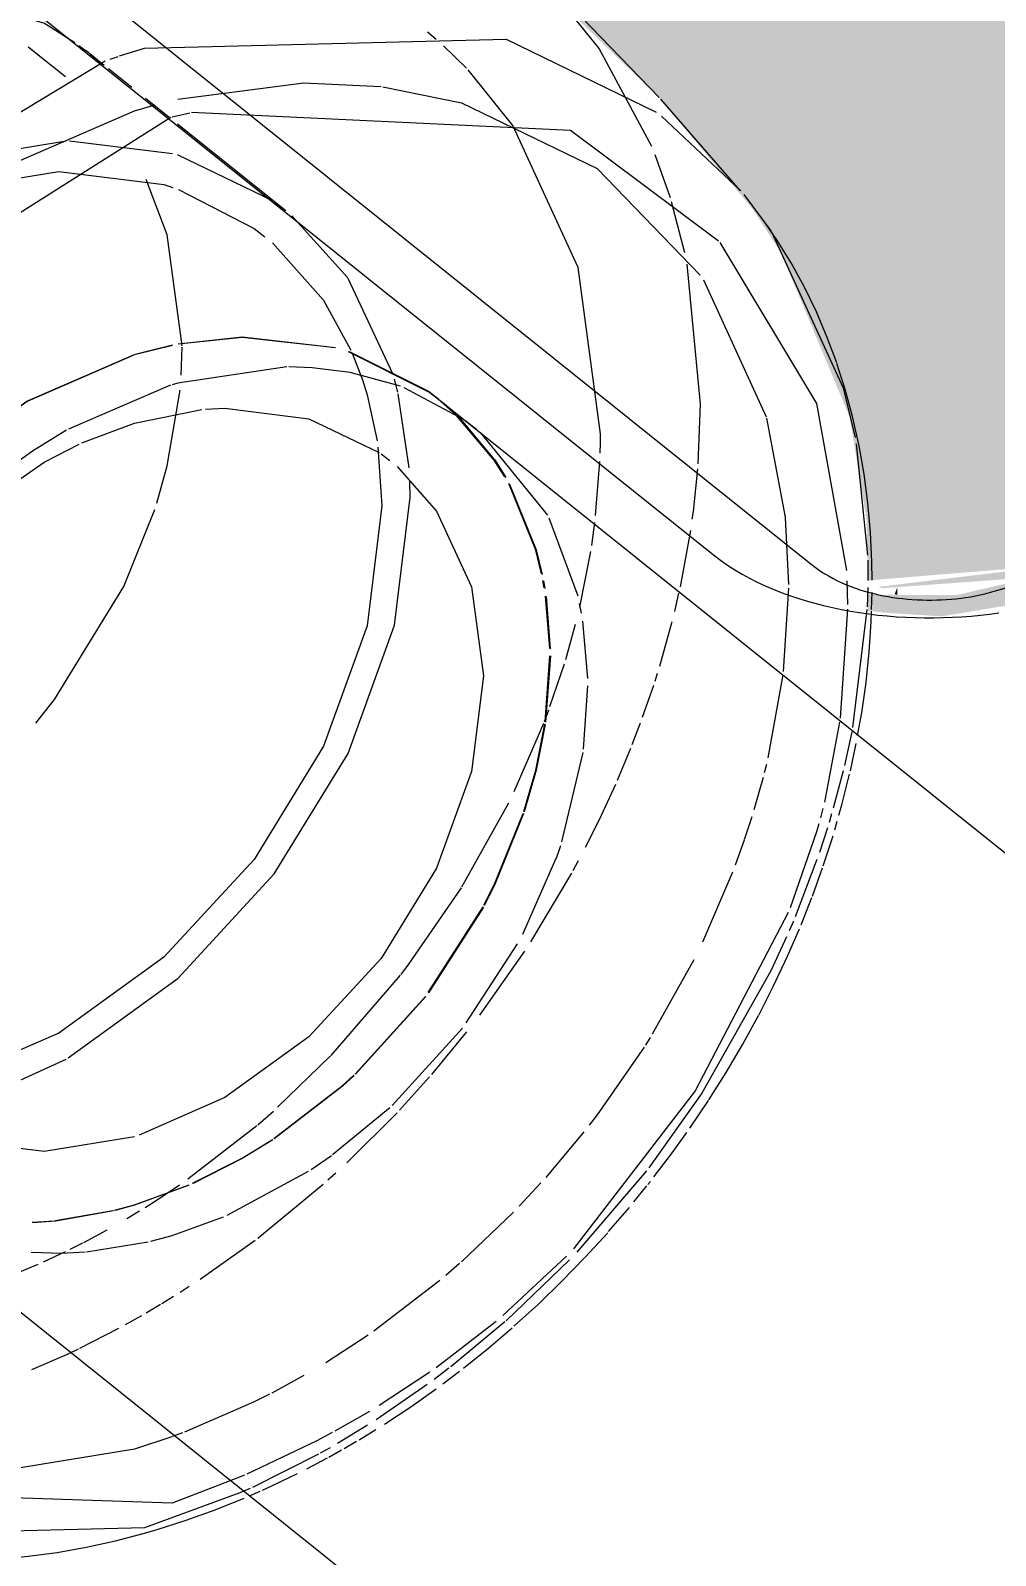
# Model space of a CAD drawing. Header units: metres. Extents: x 1.1 to 88.1, y -3.7 to 23.8.
# Drawn here: x 78.0037 to 78.0415, y 11.6821 to 11.7417 of the extents above; entities that cross this region are included whole.
import ezdxf

# ---------------------------------------------------------------- set-up
doc = ezdxf.new("R2010")
doc.units = ezdxf.units.M
for name, color, linetype, lineweight in [('A-ANNO-DIMS', 7, 'Continuous', 5), ('A-ANNO-DIMS-25', 7, 'Continuous', 5), ('P-PIPE', 7, 'Continuous', 5), ('P-SANR-FIXT', 7, 'Continuous', 5)]:
    doc.layers.add(name, color=color, linetype=linetype, lineweight=lineweight)
doc.styles.add('Century Gothic_2', font='GOTHIC.TTF', dxfattribs={"height": 0.025})
doc.dimstyles.new('Setores_1_mm', dxfattribs={"dimscale": 0.3048, "dimtxt": 0.026104, "dimasz": 0.260417, "dimexe": 0.19685, "dimexo": 0.123031, "dimgap": 0.143537, "dimtad": 1, "dimrnd": 0.01, "dimzin": 0, "dimdsep": 46, "dimtxsty": 'Century Gothic_2', "dimblk1": 'OBLIQUE', "dimblk2": 'OBLIQUE', "dimsah": 1, "dimcen": 0.09, "dimazin": 0, "dimtfac": 1, "dimtdec": 4, "dimtix": 1, "dimtmove": 0, "dimatfit": 3, "dimfxl": 1, "dimtvp": 1, "dimtolj": 1, "dimtzin": 0, "dimarcsym": 2})

# ---------------------------------------------------------------- blocks, each defined once
blk = doc.blocks.new('USO_ESG_Cuba lavatório retângular - Uso geral-4012784-3D_DT_01')
at = {"layer": 'P-SANR-FIXT', "true_color": 0xf3f3f3, "transparency": 33554598}
for points in [[(-27.603709, 11.739066), (-27.606933, 11.77578), (-27.611473, 11.777149), (-27.61515, 11.778763), (-27.621135, 11.782723), (-27.749913, 11.885755), (-27.745541, 11.83719), (-27.633576, 11.74761), (-27.631617, 11.748458), (-27.62351, 11.749651), (-27.61653, 11.748657), (-27.610391, 11.745515), (-27.603839, 11.739205)], [(-27.595553, 11.720203), (-27.587547, 11.720857), (-27.584611, 11.774679), (-27.590835, 11.774137), (-27.599039, 11.774439), (-27.605279, 11.775361), (-27.606912, 11.775548), (-27.603709, 11.739066), (-27.600068, 11.734748), (-27.598949, 11.733028), (-27.596255, 11.726584), (-27.595595, 11.72256), (-27.595552, 11.720294)], [(-27.594397, 11.719637), (-27.594397, 11.719924), (-27.594499, 11.719666)]]:
    blk.add_hatch(color=7, dxfattribs=at).paths.add_polyline_path(points)
h = blk.add_hatch(color=7, dxfattribs=at)
h.paths.add_polyline_path([(-27.592645, 11.718799), (-27.587979, 11.719576), (-27.587578, 11.720595), (-27.587765, 11.720629), (-27.592049, 11.719637), (-27.594397, 11.719637), (-27.595563, 11.719666), (-27.595547, 11.719021), (-27.5949, 11.718941)])
h.paths.add_polyline_path([(-27.594986, 11.7199), (-27.589378, 11.72031), (-27.588751, 11.720724), (-27.595134, 11.719952)])
at = {"layer": 'P-SANR-FIXT'}
for p, q in [((-27.744981, 11.835931), (-27.601583, 11.721203)), ((-27.590549, 11.719795), (-27.295136, 11.807966)), ((-27.601936, 11.724183), (-27.597716, 11.720806))]:
    blk.add_line(p, q, dxfattribs=at)
at = {"layer": 'P-SANR-FIXT', "color": 253, "true_color": 0x9e9e9e}
blk.add_line((-27.741114, 11.835535), (-27.601936, 11.724183), dxfattribs=at)
at = {"layer": 'P-SANR-FIXT', "color": 254, "true_color": 0xd5d5d5}
for p, q in [((-27.595496, 11.719736), (-27.595313, 11.719689)), ((-27.593618, 11.719447), (-27.593426, 11.719439))]:
    blk.add_line(p, q, dxfattribs=at)
at = {"layer": 'P-SANR-FIXT'}
blk.add_polyline3d([(-27.601583, 11.721203, 0), (-27.601316, 11.720998, 0), (-27.601041, 11.720805, 0), (-27.60076, 11.720623, 0), (-27.600472, 11.720452, 0), (-27.600177, 11.720291, 0), (-27.599876, 11.720139, 0), (-27.59957, 11.719996, 0), (-27.599258, 11.719861, 0), (-27.59894, 11.719735, 0), (-27.598617, 11.719617, 0), (-27.598289, 11.719507, 0), (-27.597957, 11.719404, 0), (-27.59762, 11.719309, 0), (-27.597279, 11.719222, 0), (-27.596933, 11.719142, 0), (-27.596585, 11.71907, 0), (-27.596232, 11.719004, 0), (-27.595877, 11.718946, 0), (-27.595519, 11.718895, 0), (-27.595158, 11.718852, 0), (-27.594796, 11.718816, 0), (-27.594432, 11.718786, 0), (-27.594066, 11.718764, 0), (-27.5937, 11.71875, 0), (-27.593333, 11.718742, 0), (-27.592966, 11.718741, 0), (-27.592599, 11.718748, 0), (-27.592232, 11.718762, 0), (-27.591866, 11.718783, 0), (-27.591502, 11.718812, 0), (-27.591139, 11.718847, 0), (-27.590779, 11.71889, 0), (-27.59042, 11.71894, 0)], dxfattribs=at)
at = {"layer": 'P-SANR-FIXT', "color": 253, "true_color": 0x9e9e9e}
for points in [[(-27.597716, 11.720806, 0), (-27.597557, 11.720685, 0), (-27.597396, 11.720572, 0), (-27.597233, 11.720467, 0), (-27.597068, 11.720368, 0), (-27.5969, 11.720277, 0), (-27.596731, 11.720191, 0), (-27.59656, 11.720111, 0), (-27.596387, 11.720036, 0), (-27.596212, 11.719967, 0), (-27.596035, 11.719902, 0), (-27.595857, 11.719842, 0), (-27.595677, 11.719787, 0), (-27.595496, 11.719736, 0)], [(-27.595313, 11.719689, 0), (-27.595129, 11.719647, 0), (-27.594944, 11.719608, 0), (-27.594757, 11.719573, 0), (-27.594569, 11.719543, 0), (-27.59438, 11.719516, 0), (-27.594191, 11.719493, 0), (-27.594001, 11.719474, 0), (-27.59381, 11.719459, 0), (-27.593618, 11.719447, 0)], [(-27.593426, 11.719439, 0), (-27.593234, 11.719435, 0), (-27.593042, 11.719435, 0), (-27.59285, 11.719439, 0), (-27.592658, 11.719446, 0), (-27.592467, 11.719457, 0), (-27.592276, 11.719472, 0), (-27.592086, 11.71949, 0), (-27.591896, 11.719513, 0), (-27.591707, 11.719539, 0), (-27.591519, 11.719569, 0), (-27.591332, 11.719603, 0), (-27.591147, 11.719642, 0), (-27.590962, 11.719684, 0), (-27.590779, 11.71973, 0), (-27.590598, 11.71978, 0), (-27.590549, 11.719795, 0)]]:
    blk.add_polyline3d(points, dxfattribs=at)
blk = doc.blocks.new('USO_ESG_Sifão de Uso Geral - Sifão para lavatório-4012786-3D_DT_01')
at = {"layer": 'P-SANR-FIXT', "color": 7, "true_color": 0xf3f3f3}
for p, q in [((-27.612449, 11.741367), (-27.612784, 11.741647)), ((-27.611261, 11.740242), (-27.61216, 11.741112)), ((-27.609445, 11.738001), (-27.611196, 11.740173)), ((-27.611656, 11.726671), (-27.612265, 11.727209)), ((-27.612145, 11.727136), (-27.611611, 11.726656)), ((-27.602215, 11.724572), (-27.60239, 11.722899)), ((-27.60239, 11.722898), (-27.602431, 11.722599)), ((-27.602953, 11.71971), (-27.603119, 11.718995)), ((-27.607375, 11.717118), (-27.606988, 11.718498)), ((-27.603223, 11.718579), (-27.603709, 11.716842)), ((-27.60799, 11.715273), (-27.607428, 11.716943)), ((-27.599521, 11.713009), (-27.599602, 11.712682)), ((-27.59965, 11.712499), (-27.600009, 11.711225)), ((-27.596965, 11.711069), (-27.597063, 11.710741)), ((-27.60009, 11.710963), (-27.600383, 11.710064)), ((-27.59713, 11.710522), (-27.59744, 11.709567)), ((-27.600389, 11.710048), (-27.600738, 11.709071)), ((-27.597538, 11.709282), (-27.59839, 11.707048)), ((-27.600842, 11.708797), (-27.60202, 11.706055)), ((-27.598461, 11.706877), (-27.598623, 11.706498)), ((-27.60236, 11.705363), (-27.603986, 11.70246)), ((-27.604073, 11.70232), (-27.604256, 11.702028)), ((-27.602046, 11.700146), (-27.604126, 11.697222)), ((-27.606662, 11.698633), (-27.608159, 11.696851)), ((-27.604217, 11.697104), (-27.606941, 11.693929)), ((-27.608347, 11.696642), (-27.609195, 11.69573)), ((-27.624557, 11.695244), (-27.624062, 11.695543)), ((-27.623837, 11.695682), (-27.62337, 11.69598)), ((-27.60942, 11.695497), (-27.61145, 11.693556)), ((-27.62677, 11.694043), (-27.626278, 11.694291)), ((-27.626242, 11.69431), (-27.625318, 11.694807)), ((-27.611534, 11.693482), (-27.612065, 11.693021)), ((-27.607225, 11.693631), (-27.609702, 11.691248)), ((-27.612304, 11.69282), (-27.61489, 11.690837)), ((-27.623981, 11.691441), (-27.624622, 11.691082)), ((-27.624886, 11.690938), (-27.626407, 11.690163)), ((-27.609756, 11.6912), (-27.611873, 11.689443)), ((-27.626463, 11.690136), (-27.626895, 11.689932)), ((-27.615106, 11.690688), (-27.616768, 11.689605)), ((-27.617625, 11.689098), (-27.618883, 11.688414)), ((-27.611947, 11.689386), (-27.61253, 11.688943)), ((-27.618972, 11.688368), (-27.619598, 11.688055)), ((-27.612794, 11.688748), (-27.614796, 11.687372)), ((-27.61513, 11.68716), (-27.616311, 11.686444)), ((-27.616595, 11.686281), (-27.616983, 11.686063))]:
    blk.add_line(p, q, dxfattribs=at)
at = {"layer": 'P-SANR-FIXT', "color": 253, "true_color": 0x9e9e9e}
for p, q in [((-27.624837, 11.740719), (-27.623857, 11.741029)), ((-27.625207, 11.740592), (-27.624895, 11.740699)), ((-27.600542, 11.735455), (-27.60365, 11.73903)), ((-27.622777, 11.738338), (-27.622093, 11.738499)), ((-27.603625, 11.738369), (-27.600523, 11.735439)), ((-27.600403, 11.735295), (-27.59934, 11.733875)), ((-27.596367, 11.720184), (-27.596349, 11.719263)), ((-27.595398, 11.719062), (-27.595377, 11.71975))]:
    blk.add_line(p, q, dxfattribs=at)
at = {"layer": 'P-SANR-FIXT', "color": 254, "true_color": 0xdddddd}
for p, q in [((-27.603884, 11.736863), (-27.603292, 11.735188)), ((-27.603244, 11.735033), (-27.602726, 11.733032)), ((-27.59932, 11.733845), (-27.596512, 11.727739)), ((-27.601985, 11.731968), (-27.599534, 11.726603)), ((-27.596512, 11.727739), (-27.596046, 11.725798)), ((-27.599521, 11.726558), (-27.598786, 11.722674)), ((-27.606018, 11.725594), (-27.606015, 11.725937)), ((-27.606028, 11.725183), (-27.606018, 11.725583)), ((-27.595999, 11.72555), (-27.595555, 11.721194)), ((-27.595554, 11.719923), (-27.595579, 11.719168))]:
    blk.add_line(p, q, dxfattribs=at)
at = {"layer": 'P-SANR-FIXT', "color": 253, "true_color": 0xa6a6a6}
for p, q in [((-27.624224, 11.729049), (-27.622762, 11.729415)), ((-27.622762, 11.729398), (-27.624206, 11.729037)), ((-27.612755, 11.727586), (-27.615872, 11.729146)), ((-27.615856, 11.729162), (-27.612743, 11.727602)), ((-27.61829, 11.728556), (-27.62256, 11.727925)), ((-27.617302, 11.728526), (-27.61821, 11.728556)), ((-27.613845, 11.727798), (-27.615812, 11.72834)), ((-27.622851, 11.727839), (-27.626838, 11.726124)), ((-27.611354, 11.726484), (-27.613703, 11.727744)), ((-27.626914, 11.726081), (-27.628253, 11.725258)), ((-27.608077, 11.722751), (-27.6107, 11.725981)), ((-27.614596, 11.725155), (-27.614255, 11.724896)), ((-27.609758, 11.724259), (-27.610172, 11.724915)), ((-27.610153, 11.724923), (-27.609721, 11.724235)), ((-27.606202, 11.722743), (-27.606039, 11.724861)), ((-27.606893, 11.719587), (-27.60802, 11.722643)), ((-27.59865, 11.719904), (-27.598861, 11.716643)), ((-27.595583, 11.719073), (-27.596144, 11.714447)), ((-27.596653, 11.714659), (-27.597245, 11.711527)), ((-27.596231, 11.712757), (-27.596002, 11.713821)), ((-27.628299, 11.693924), (-27.627125, 11.693892)), ((-27.61712, 11.686548), (-27.619856, 11.68525)), ((-27.617509, 11.685456), (-27.616699, 11.685883)), ((-27.619947, 11.685211), (-27.620373, 11.685031)), ((-27.620126, 11.684511), (-27.623857, 11.683146)), ((-27.619732, 11.684406), (-27.619336, 11.684581)), ((-27.623857, 11.683146), (-27.638011, 11.682798))]:
    blk.add_line(p, q, dxfattribs=at)
at = {"layer": 'P-SANR-FIXT'}
for p, q in [((-27.615812, 11.72834), (-27.617302, 11.728526)), ((-27.62256, 11.727925), (-27.622777, 11.727862)), ((-27.514931, 11.649335), (-27.61235, 11.727278)), ((-27.610863, 11.726114), (-27.611269, 11.726423)), ((-27.628253, 11.725258), (-27.629742, 11.724182)), ((-27.596349, 11.719081), (-27.596632, 11.714816)), ((-27.636152, 11.697528), (-27.536663, 11.617929)), ((-27.620373, 11.685031), (-27.622777, 11.684109))]:
    blk.add_line(p, q, dxfattribs=at)
at = {"layer": 'P-SANR-FIXT', "color": 254, "true_color": 0xdfdfdf}
for p, q in [((-27.612743, 11.727602), (-27.612337, 11.727293)), ((-27.61235, 11.727278), (-27.612743, 11.727577)), ((-27.610172, 11.724915), (-27.611656, 11.726671)), ((-27.611611, 11.726656), (-27.610157, 11.724928)), ((-27.613973, 11.72466), (-27.612426, 11.722912)), ((-27.606358, 11.721574), (-27.606234, 11.722473)), ((-27.602494, 11.722159), (-27.602899, 11.719953)), ((-27.606825, 11.719162), (-27.606396, 11.721334)), ((-27.608213, 11.719909), (-27.608266, 11.720205)), ((-27.608245, 11.720189), (-27.608191, 11.719893)), ((-27.607996, 11.71754), (-27.608162, 11.719593)), ((-27.608142, 11.719577), (-27.607978, 11.717523)), ((-27.606754, 11.718921), (-27.60683, 11.719304)), ((-27.606505, 11.716372), (-27.606701, 11.71861)), ((-27.608182, 11.714675), (-27.607994, 11.717255)), ((-27.607976, 11.71726), (-27.608167, 11.714662)), ((-27.598877, 11.716506), (-27.599459, 11.713269)), ((-27.606676, 11.713604), (-27.606502, 11.716081)), ((-27.609386, 11.711948), (-27.608235, 11.71462)), ((-27.608208, 11.71469), (-27.608036, 11.715147)), ((-27.596176, 11.714281), (-27.596461, 11.712971)), ((-27.607522, 11.70998), (-27.606695, 11.713473)), ((-27.596512, 11.712758), (-27.5969, 11.711293)), ((-27.611438, 11.708213), (-27.609602, 11.711504)), ((-27.597307, 11.711281), (-27.597401, 11.710918)), ((-27.596842, 11.710444), (-27.596745, 11.710784)), ((-27.607741, 11.709344), (-27.607571, 11.709832)), ((-27.59729, 11.709036), (-27.59691, 11.710211)), ((-27.609058, 11.706368), (-27.607744, 11.709335)), ((-27.597717, 11.70785), (-27.597319, 11.708957)), ((-27.612755, 11.704081), (-27.610611, 11.707431)), ((-27.610599, 11.707421), (-27.612743, 11.704072)), ((-27.598161, 11.706729), (-27.597734, 11.707807)), ((-27.598662, 11.707219), (-27.602305, 11.700238)), ((-27.59869, 11.705503), (-27.598224, 11.706579)), ((-27.611269, 11.702893), (-27.609264, 11.705984)), ((-27.616561, 11.701623), (-27.613838, 11.704769)), ((-27.615619, 11.700895), (-27.612867, 11.703934)), ((-27.612856, 11.703925), (-27.615607, 11.700885)), ((-27.614171, 11.699671), (-27.611421, 11.702694)), ((-27.618652, 11.699595), (-27.616581, 11.701602)), ((-27.602305, 11.700238), (-27.607076, 11.694058)), ((-27.602512, 11.69878), (-27.601787, 11.699858)), ((-27.619431, 11.698914), (-27.618816, 11.699449)), ((-27.616498, 11.697748), (-27.614261, 11.699587)), ((-27.622169, 11.696792), (-27.619466, 11.698885)), ((-27.618841, 11.698326), (-27.620039, 11.697589)), ((-27.620039, 11.697589), (-27.621964, 11.696612)), ((-27.617337, 11.697166), (-27.616549, 11.697711)), ((-27.62063, 11.695372), (-27.617447, 11.697094)), ((-27.604157, 11.696569), (-27.604061, 11.696688)), ((-27.622121, 11.696543), (-27.624251, 11.695764)), ((-27.62337, 11.69598), (-27.622492, 11.696567)), ((-27.604708, 11.695891), (-27.604197, 11.696521)), ((-27.627347, 11.695162), (-27.625098, 11.695552)), ((-27.62508, 11.695539), (-27.627329, 11.695146)), ((-27.624251, 11.695764), (-27.625015, 11.695555)), ((-27.605695, 11.694733), (-27.604882, 11.695677)), ((-27.628257, 11.695099), (-27.627382, 11.695159)), ((-27.627364, 11.695142), (-27.628239, 11.695081)), ((-27.622777, 11.694585), (-27.620767, 11.695313)), ((-27.626136, 11.693941), (-27.623719, 11.694332)), ((-27.623611, 11.694358), (-27.622777, 11.694585)), ((-27.60661, 11.693732), (-27.605732, 11.694691)), ((-27.627814, 11.69355), (-27.62695, 11.693955)), ((-27.627125, 11.693892), (-27.626187, 11.693937)), ((-27.607348, 11.693775), (-27.60983, 11.691445)), ((-27.629626, 11.692799), (-27.628025, 11.693455)), ((-27.610101, 11.691216), (-27.612441, 11.689405)), ((-27.626895, 11.689932), (-27.628282, 11.689323)), ((-27.612688, 11.68923), (-27.61468, 11.687925)), ((-27.612178, 11.688784), (-27.611528, 11.689274)), ((-27.619598, 11.688055), (-27.622293, 11.686891)), ((-27.615058, 11.687697), (-27.61641, 11.686926)), ((-27.622371, 11.686862), (-27.622768, 11.686716)), ((-27.616513, 11.686869), (-27.61712, 11.686548)), ((-27.616049, 11.686251), (-27.61556, 11.68653)), ((-27.615464, 11.686589), (-27.614811, 11.686991)), ((-27.617047, 11.686028), (-27.619636, 11.684729)), ((-27.616644, 11.685912), (-27.616149, 11.686194)), ((-27.619725, 11.684688), (-27.620126, 11.684511))]:
    blk.add_line(p, q, dxfattribs=at)
at = {"layer": 'P-SANR-FIXT', "color": 254, "true_color": 0xd8d8d8}
blk.add_line((-27.598785, 11.722666), (-27.598649, 11.720044), dxfattribs=at)
at = {"layer": 'P-SANR-FIXT', "color": 7, "true_color": 0xfafafa}
for p, q in [((-27.603795, 11.716565), (-27.603892, 11.716257)), ((-27.603943, 11.716099), (-27.604376, 11.714844)), ((-27.604456, 11.714625), (-27.604781, 11.713772)), ((-27.604838, 11.71363), (-27.605359, 11.71238)), ((-27.606885, 11.709231), (-27.607097, 11.70884)), ((-27.607146, 11.708751), (-27.608748, 11.706066)), ((-27.608983, 11.705703), (-27.610755, 11.703195)), ((-27.611252, 11.70255), (-27.612633, 11.700873)), ((-27.612711, 11.700783), (-27.613884, 11.699482)), ((-27.613977, 11.699384), (-27.615947, 11.697417)), ((-27.616379, 11.697016), (-27.616683, 11.696741)), ((-27.616865, 11.696578), (-27.619429, 11.694465)), ((-27.619536, 11.694384), (-27.621681, 11.692861)), ((-27.622109, 11.69258), (-27.622462, 11.692355)), ((-27.622727, 11.692189), (-27.623187, 11.691907)), ((-27.623236, 11.691878), (-27.623796, 11.691547))]:
    blk.add_line(p, q, dxfattribs=at)
at = {"layer": 'P-SANR-FIXT', "color": 253, "true_color": 0x9e9e9e}
for points in [[(-27.603711, 11.739094, 0), (-27.607146, 11.742646, 0), (-27.608936, 11.744355, 0)], [(-27.623857, 11.741029, 0), (-27.609702, 11.741376, 0), (-27.603839, 11.738526, 0)], [(-27.622018, 11.738516, 0), (-27.607188, 11.737812, 0), (-27.601396, 11.733486, 0)], [(-27.596764, 11.728712, 0), (-27.597136, 11.729712, 0), (-27.597562, 11.730711, 0), (-27.598033, 11.731682, 0), (-27.59855, 11.732622, 0), (-27.59911, 11.733531, 0), (-27.599658, 11.734329, 0)], [(-27.601336, 11.733419, 0), (-27.597553, 11.727131, 0), (-27.596384, 11.720587, 0)], [(-27.595381, 11.720216, 0), (-27.595387, 11.720936, 0), (-27.595444, 11.722092, 0), (-27.595546, 11.723235, 0), (-27.595695, 11.724363, 0), (-27.595891, 11.725474, 0), (-27.596133, 11.726566, 0), (-27.596421, 11.727638, 0), (-27.596755, 11.728687, 0)]]:
    blk.add_polyline3d(points, dxfattribs=at)
at = {"layer": 'P-SANR-FIXT', "color": 254, "true_color": 0xdddddd}
for points in [[(-27.608141, 11.743571, 0), (-27.606066, 11.741003, 0), (-27.604019, 11.737196, 0)], [(-27.622555, 11.739024, 0), (-27.617625, 11.739663, 0), (-27.614614, 11.739525, 0)], [(-27.61453, 11.739515, 0), (-27.61145, 11.738891, 0), (-27.606147, 11.736314, 0), (-27.602108, 11.73215, 0)], [(-27.606015, 11.725937, 0), (-27.606887, 11.732451, 0), (-27.609445, 11.738001, 0)], [(-27.595551, 11.721003, 0), (-27.595547, 11.720536, 0), (-27.595549, 11.720208, 0)]]:
    blk.add_polyline3d(points, dxfattribs=at)
at = {"layer": 'P-SANR-FIXT'}
for points in [[(-27.638011, 11.682798, 0), (-27.648373, 11.690299, 0), (-27.652166, 11.703638, 0), (-27.648373, 11.719241, 0), (-27.638011, 11.732927, 0), (-27.625396, 11.740526, 0)], [(-27.622777, 11.684109, 0), (-27.638366, 11.684635, 0), (-27.648001, 11.695316, 0), (-27.648001, 11.712074, 0), (-27.638366, 11.728506, 0), (-27.622826, 11.73832, 0)], [(-27.595946, 11.714137, 0), (-27.595788, 11.715019, 0), (-27.595618, 11.716215, 0), (-27.595492, 11.717406, 0), (-27.595412, 11.718591, 0), (-27.595399, 11.719003, 0)], [(-27.623362, 11.683081, 0), (-27.622225, 11.683443, 0), (-27.621093, 11.68385, 0), (-27.619967, 11.684302, 0)], [(-27.640247, 11.683598, 0), (-27.639258, 11.683205, 0), (-27.638247, 11.682862, 0), (-27.637214, 11.68257, 0), (-27.636162, 11.682327, 0), (-27.635093, 11.682135, 0), (-27.634008, 11.681993, 0), (-27.632909, 11.681902, 0), (-27.6318, 11.68186, 0), (-27.63068, 11.681868, 0), (-27.629553, 11.681926, 0), (-27.628419, 11.682032, 0), (-27.627281, 11.682187, 0), (-27.626141, 11.68239, 0), (-27.625, 11.68264, 0), (-27.623859, 11.682937, 0), (-27.623362, 11.683081, 0)]]:
    blk.add_polyline3d(points, dxfattribs=at)
at = {"layer": 'P-SANR-FIXT', "color": 253, "true_color": 0xa6a6a6}
for points in [[(-27.636982, 11.731311, 0), (-27.630877, 11.735707, 0), (-27.624251, 11.738577, 0), (-27.623444, 11.738804, 0)], [(-27.62255, 11.729458, 0), (-27.620039, 11.729731, 0), (-27.616386, 11.729316, 0)], [(-27.61639, 11.729297, 0), (-27.620043, 11.729713, 0), (-27.62255, 11.72944, 0)], [(-27.640526, 11.707545, 0), (-27.639971, 11.712017, 0), (-27.638345, 11.716515, 0), (-27.635759, 11.720733, 0), (-27.632388, 11.724383, 0), (-27.628463, 11.727217, 0), (-27.624251, 11.729041, 0)], [(-27.624251, 11.729023, 0), (-27.628459, 11.727201, 0), (-27.63238, 11.72437, 0), (-27.635747, 11.720724, 0), (-27.63833, 11.716511, 0), (-27.639954, 11.712017, 0), (-27.640508, 11.70755, 0)], [(-27.626316, 11.725585, 0), (-27.624251, 11.726362, 0), (-27.621624, 11.726885, 0)], [(-27.621478, 11.726899, 0), (-27.620717, 11.726941, 0), (-27.617424, 11.72653, 0), (-27.614678, 11.725214, 0)], [(-27.630531, 11.722924, 0), (-27.627785, 11.724832, 0), (-27.62642, 11.725537, 0)], [(-27.608317, 11.720456, 0), (-27.608547, 11.721391, 0), (-27.609607, 11.723993, 0)], [(-27.609571, 11.723966, 0), (-27.608531, 11.721401, 0), (-27.608295, 11.72044, 0)], [(-27.612426, 11.722912, 0), (-27.611062, 11.719952, 0), (-27.610596, 11.716478, 0)], [(-27.610596, 11.716478, 0), (-27.611062, 11.712726, 0), (-27.612426, 11.708952, 0), (-27.614596, 11.705414, 0), (-27.617424, 11.702351, 0), (-27.620717, 11.699974, 0), (-27.624069, 11.698499, 0)], [(-27.596677, 11.711018, 0), (-27.596561, 11.711423, 0), (-27.59626, 11.712622, 0)], [(-27.624251, 11.698443, 0), (-27.627785, 11.697864, 0), (-27.631078, 11.698276, 0), (-27.633906, 11.69965, 0), (-27.636076, 11.701893, 0), (-27.63744, 11.704853, 0)], [(-27.622788, 11.686709, 0), (-27.624251, 11.686229, 0), (-27.630877, 11.685143, 0), (-27.637052, 11.685914, 0)], [(-27.619246, 11.684621, 0), (-27.61885, 11.684796, 0), (-27.617879, 11.685267, 0)]]:
    blk.add_polyline3d(points, dxfattribs=at)
at = {"layer": 'P-SANR-FIXT', "color": 7, "true_color": 0xf3f3f3}
for points in [[(-27.602631, 11.73257, 0), (-27.602114, 11.727102, 0), (-27.602201, 11.724761, 0)], [(-27.598728, 11.706259, 0), (-27.59934, 11.704934, 0), (-27.602043, 11.70015, 0)], [(-27.604304, 11.701953, 0), (-27.606147, 11.699298, 0), (-27.606453, 11.6989, 0)]]:
    blk.add_polyline3d(points, dxfattribs=at)
at = {"layer": 'P-SANR-FIXT', "color": 254, "true_color": 0xdfdfdf}
for points in [[(-27.60901, 11.711167, 0), (-27.608547, 11.712788, 0), (-27.608195, 11.714588, 0)], [(-27.60818, 11.714575, 0), (-27.608531, 11.712788, 0), (-27.608997, 11.711156, 0)], [(-27.610576, 11.707496, 0), (-27.610172, 11.708295, 0), (-27.609034, 11.711093, 0)], [(-27.609021, 11.711082, 0), (-27.610157, 11.70829, 0), (-27.610564, 11.707487, 0)], [(-27.597466, 11.710682, 0), (-27.597553, 11.710373, 0), (-27.59859, 11.707396, 0)], [(-27.613819, 11.704793, 0), (-27.613513, 11.705191, 0), (-27.611457, 11.708184, 0)], [(-27.599819, 11.7032, 0), (-27.599236, 11.704345, 0), (-27.59869, 11.705503, 0)], [(-27.601772, 11.699882, 0), (-27.601096, 11.700955, 0), (-27.600439, 11.70207, 0), (-27.599829, 11.703182, 0)], [(-27.618797, 11.698373, 0), (-27.616122, 11.700435, 0), (-27.61567, 11.700847, 0)], [(-27.615658, 11.700837, 0), (-27.616114, 11.700422, 0), (-27.618785, 11.698363, 0)], [(-27.60392, 11.696872, 0), (-27.603271, 11.697722, 0), (-27.602634, 11.69861, 0)], [(-27.621978, 11.696624, 0), (-27.620043, 11.697604, 0), (-27.618853, 11.698336, 0)], [(-27.625033, 11.695568, 0), (-27.624251, 11.695782, 0), (-27.622135, 11.696555, 0)], [(-27.609401, 11.69103, 0), (-27.608446, 11.6919, 0), (-27.607515, 11.692801, 0), (-27.606628, 11.693714, 0)], [(-27.611377, 11.689388, 0), (-27.610378, 11.690192, 0), (-27.609467, 11.690973, 0)], [(-27.614463, 11.687206, 0), (-27.613434, 11.687885, 0), (-27.612449, 11.688581, 0)]]:
    blk.add_polyline3d(points, dxfattribs=at)
at = {"layer": 'P-SANR-FIXT', "color": 7, "true_color": 0xfafafa}
blk.add_polyline3d([(-27.60543, 11.712219, 0), (-27.606066, 11.710841, 0), (-27.60661, 11.709755, 0)], dxfattribs=at)
blk = doc.blocks.new('Joelho 45_90 - Serie Normal - Esgoto - MEP - Tigre - Standard-3946279-3D_DT_01')
at = {"layer": 'P-PIPE', "color": 253, "true_color": 0xa6a6a6}
for p, q in [((-27.626961, 11.7399), (-27.628421, 11.741068)), ((-27.628004, 11.740734), (-27.628421, 11.741068)), ((-27.625973, 11.740772), (-27.625519, 11.740374)), ((-27.626933, 11.737383), (-27.631637, 11.736612)), ((-27.622762, 11.736895), (-27.626799, 11.737385)), ((-27.615907, 11.732035), (-27.618101, 11.73447)), ((-27.614141, 11.72829), (-27.615895, 11.732018)), ((-27.613496, 11.724605), (-27.613927, 11.7275)), ((-27.630797, 11.699718), (-27.626933, 11.701482))]:
    blk.add_line(p, q, dxfattribs=at)
at = {"layer": 'P-PIPE', "color": 254, "true_color": 0xdddddd}
for p, q in [((-27.626433, 11.741135), (-27.626148, 11.740915)), ((-27.625436, 11.740345), (-27.626149, 11.740915)), ((-27.624355, 11.73948), (-27.625273, 11.740214)), ((-27.622892, 11.73831), (-27.623827, 11.739057)), ((-27.621905, 11.73752), (-27.622566, 11.738049)), ((-27.618334, 11.734662), (-27.618784, 11.735005))]:
    blk.add_line(p, q, dxfattribs=at)
at = {"layer": 'P-PIPE', "color": 253, "true_color": 0x9e9e9e}
blk.add_line((-27.618331, 11.73466), (-27.621905, 11.73752), dxfattribs=at)
at = {"layer": 'P-PIPE', "color": 254, "true_color": 0xdfdfdf}
for p, q in [((-27.622425, 11.728232), (-27.622388, 11.729329)), ((-27.622425, 11.728232), (-27.622388, 11.729329)), ((-27.615731, 11.729098), (-27.615334, 11.728056)), ((-27.613943, 11.727563), (-27.614079, 11.728078))]:
    blk.add_line(p, q, dxfattribs=at)
at = {"layer": 'P-PIPE', "color": 253, "true_color": 0xa6a6a6}
for points in [[(-27.639095, 11.742971, 0), (-27.633238, 11.743602, 0), (-27.627771, 11.742006, 0), (-27.626584, 11.741247, 0)], [(-27.618869, 11.735066, 0), (-27.622549, 11.736835, 0), (-27.622565, 11.736839, 0)], [(-27.631637, 11.735477, 0), (-27.62722, 11.736201, 0), (-27.623103, 11.735687, 0), (-27.622752, 11.735578, 0)], [(-27.622388, 11.729378, 0), (-27.622969, 11.73372, 0), (-27.623792, 11.735886, 0)], [(-27.622388, 11.729378, 0), (-27.622969, 11.73372, 0), (-27.623792, 11.735886, 0)], [(-27.622526, 11.735502, 0), (-27.619568, 11.733969, 0), (-27.619146, 11.733647, 0)], [(-27.618853, 11.733404, 0), (-27.616856, 11.731165, 0), (-27.615782, 11.729215, 0)], [(-27.615334, 11.728056, 0), (-27.615151, 11.727465, 0), (-27.614761, 11.725662, 0)], [(-27.62338, 11.723223, 0), (-27.622969, 11.724688, 0), (-27.622471, 11.727644, 0)], [(-27.62338, 11.723223, 0), (-27.622969, 11.724688, 0), (-27.622471, 11.727644, 0)], [(-27.614725, 11.725414, 0), (-27.614569, 11.723122, 0), (-27.615151, 11.718433, 0), (-27.616856, 11.713715, 0), (-27.619568, 11.709292, 0), (-27.623103, 11.705464, 0), (-27.62722, 11.702492, 0), (-27.631637, 11.700579, 0)], [(-27.626853, 11.701528, 0), (-27.622549, 11.704647, 0), (-27.618784, 11.708724, 0), (-27.615895, 11.713435, 0), (-27.614079, 11.718459, 0), (-27.61346, 11.723453, 0), (-27.613471, 11.724089, 0)], [(-27.628122, 11.71462, 0), (-27.627387, 11.715547, 0), (-27.624675, 11.719971, 0), (-27.623457, 11.722984, 0)], [(-27.628122, 11.71462, 0), (-27.627387, 11.715547, 0), (-27.624675, 11.719971, 0), (-27.623457, 11.722984, 0)]]:
    blk.add_polyline3d(points, dxfattribs=at)
blk = doc.blocks.new('DIMBLOCK122-3D_DT_01')
at = {"layer": 'A-ANNO-DIMS-25'}
for p, q in [((78.000501, 12.186835), (78.000501, 12.239183)), ((77.659288, 12.084994), (78.000501, 12.186835)), ((78.000501, 12.186835), (78.000501, 11.730008)), ((77.659288, 12.084994), (77.659288, 12.137343)), ((77.659288, 12.084994), (77.659288, 11.256582))]:
    blk.add_line(p, q, dxfattribs=at)
at = {"layer": 'A-ANNO-DIMS-25', "lineweight": 25}
for p, q in [((78.000501, 12.186835), (78.03437, 12.23157)), ((78.000501, 12.186835), (77.966631, 12.1421)), ((77.659288, 12.084994), (77.693158, 12.129729)), ((77.659288, 12.084994), (77.625418, 12.040259))]:
    blk.add_line(p, q, dxfattribs=at)
at = {"layer": 'A-ANNO-DIMS-25', "color": 0, "insert": (77.767923, 12.18903), "char_height": 0.025, "width": 0.13226131, "attachment_point": 1, "rotation": 16.61859, "line_spacing_factor": 0.984502, "style": 'Century Gothic_2'}
blk.add_mtext('0,40 m', dxfattribs=at)
blk = doc.blocks.new('_Oblique')
at = {"color": 0, "linetype": 'ByBlock', "lineweight": -2}
blk.add_line((-0.5, -0.5), (0.5, 0.5), dxfattribs=at)
blk = doc.blocks.new('DIMBLOCK123-3D_DT_01')
at = {"layer": 'A-ANNO-DIMS-25'}
for p, q in [((78.6928, 12.393463), (78.6928, 12.445811)), ((78.000501, 12.186835), (78.6928, 12.393463)), ((78.6928, 12.393463), (78.6928, 11.565051)), ((78.000501, 12.186835), (78.000501, 12.239183)), ((78.000501, 12.186835), (78.000501, 11.730008))]:
    blk.add_line(p, q, dxfattribs=at)
at = {"layer": 'A-ANNO-DIMS-25', "lineweight": 25}
for p, q in [((78.6928, 12.393463), (78.72667, 12.438198)), ((78.6928, 12.393463), (78.658931, 12.348728)), ((78.000501, 12.186835), (78.03437, 12.23157)), ((78.000501, 12.186835), (77.966631, 12.1421))]:
    blk.add_line(p, q, dxfattribs=at)
at = {"layer": 'A-ANNO-DIMS-25', "color": 0, "insert": (78.284679, 12.343264), "char_height": 0.025, "width": 0.13226131, "attachment_point": 1, "rotation": 16.61859, "line_spacing_factor": 0.984502, "style": 'Century Gothic_2'}
blk.add_mtext('0,81 m', dxfattribs=at)

msp = doc.modelspace()

# ---------------------------------------------------------------- block references
at = {"layer": 'P-PIPE'}
msp.add_blockref('Joelho 45_90 - Serie Normal - Esgoto - MEP - Tigre - Standard-3946279-3D_DT_01', (105.632048, 0), dxfattribs=at)
at = {"layer": 'P-SANR-FIXT'}
msp.add_blockref('USO_ESG_Cuba lavatório retângular - Uso geral-4012784-3D_DT_01', (105.632048, 0), dxfattribs=at)
at = {"layer": 'P-SANR-FIXT', "color": 254, "true_color": 0xdddddd}
msp.add_blockref('USO_ESG_Sifão de Uso Geral - Sifão para lavatório-4012786-3D_DT_01', (105.632048, 0), dxfattribs=at)

# ---------------------------------------------------------------- dimensions: what is measured, and where the dimension line sits
at = {"layer": 'A-ANNO-DIMS'}
for base, p1, p2, override, picture, middle in [((78.456805, 12.323026), (78.000501, 11.69729), (78.6928, 11.532333), {"dimpost": '<>', "dimfxl": 0.711681}, 'DIMBLOCK123-3D_DT_01', (78.145305, 12.289412)), ((77.86634, 12.146792), (77.659288, 11.223864), (78.000501, 11.69729), {"dimpost": '<>', "dimfxl": 0.583573}, 'DIMBLOCK122-3D_DT_01', (77.628549, 12.135178))]:
    dim = msp.add_linear_dim(base=base, p1=p1, p2=p2, angle=16.61859, dimstyle='Setores_1_mm', override=override, dxfattribs=at)
    dim.commit()
    dim.dimension.update_dxf_attribs({"geometry": picture, "text_midpoint": middle})

doc.saveas('drawing.dxf')
